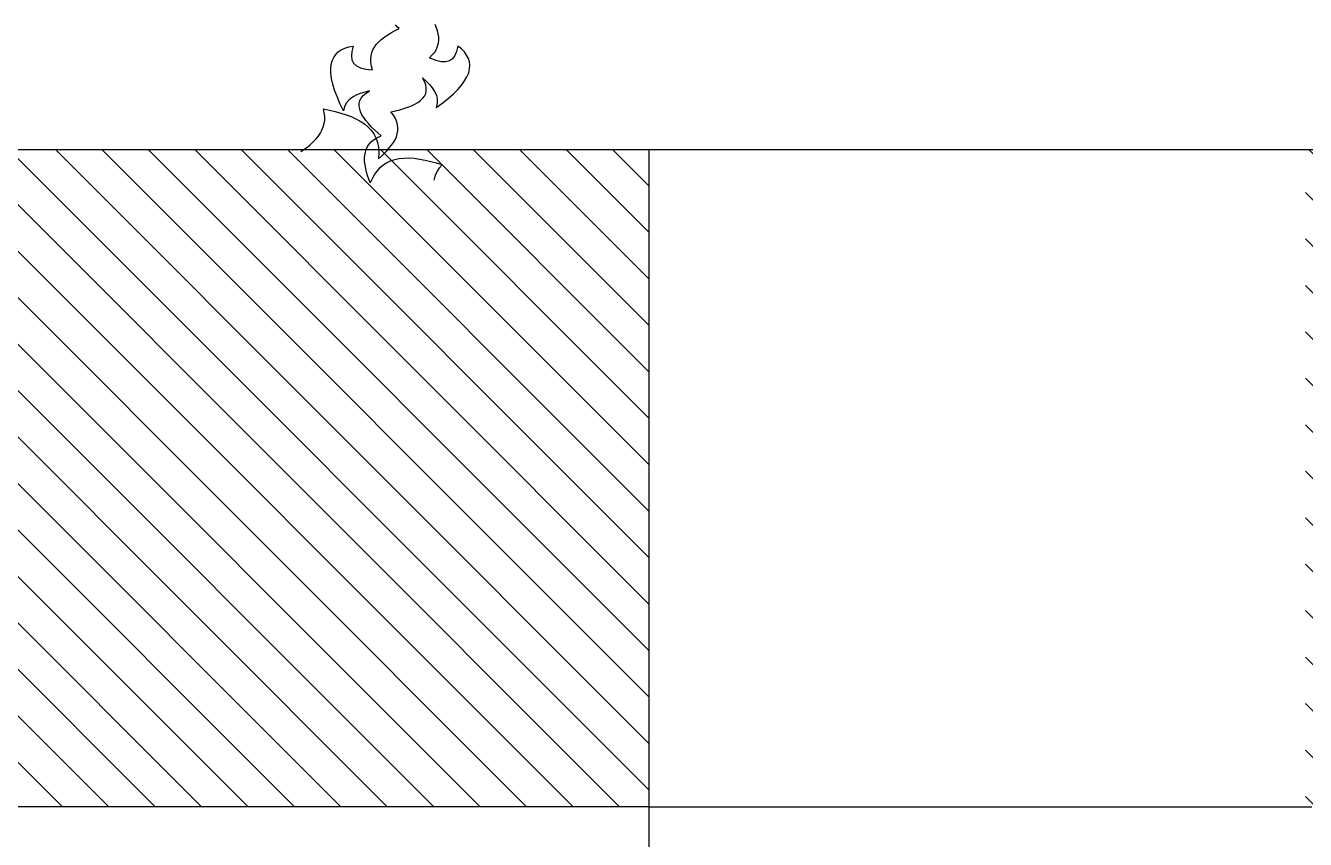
# Model space of a CAD drawing. Extents: x -24232 to 27340, y -23039 to 23489.
# Drawn here: x -14612 to -13637, y -19214 to -18595 of the extents above; entities that cross this region are included whole.
import ezdxf

# ---------------------------------------------------------------- set-up
doc = ezdxf.new("R2010")
doc.units = 0
doc.header["$LTSCALE"] = 10
for name, color, linetype in [('0-HATCH', 8, 'CONTINUOUS'), ('1', 1, 'CONTINUOUS'), ('3', 3, 'CONTINUOUS')]:
    doc.layers.add(name, color=color, linetype=linetype)

msp = doc.modelspace()

# ---------------------------------------------------------------- hatches: boundary and pattern name
at = {"layer": '0-HATCH'}
h = msp.add_hatch(dxfattribs=at)
h.set_pattern_fill('ANSI31', color=11, scale=200, style=0)
h.set_pattern_definition([(135, (-13605.299, -1359.333), (17.67767, 17.67767), [])])
h.paths.add_polyline_path([(-13137.39, -19189.61), (-13637.39, -19189.61), (-13637.39, -18689.61), (-13137.39, -18689.61)])
h.paths.add_polyline_path([(-14637.39, -19189.61), (-14637.39, -18689.61), (-14137.39, -18689.61), (-14137.39, -19189.61)])
h.paths.add_polyline_path([(-13137.39, -22189.61), (-13637.39, -22189.61), (-13637.39, -21189.61), (-13137.39, -21189.61)])
h.paths.add_polyline_path([(-14137.39, -22189.61), (-14637.39, -22189.61), (-14637.39, -21189.61), (-14137.39, -21189.61)])
h.paths.add_polyline_path([(-16137.39, -22189.61), (-16637.39, -22189.61), (-16637.39, -21189.61), (-16137.39, -21189.61)])

# ---------------------------------------------------------------- linework, layer by layer
at = {"layer": '1'}
msp.add_line((-14137.39, -19189.61), (-14637.39, -19189.61), dxfattribs=at)
for points in [[(-14402.35, -18690.87), (-14401.14, -18690.07), (-14398.25, -18688.04), (-14395.63, -18685.98), (-14393.27, -18683.87), (-14391.04, -18681.61), (-14389.22, -18679.43), (-14387.64, -18677.07), (-14386.34, -18674.68), (-14385.28, -18672.11), (-14384.64, -18669.61), (-14384.24, -18666.95), (-14384.25, -18664.22), (-14384.52, -18661.46), (-14385.18, -18658.5), (-14385.18, -18658.5), (-14380.68, -18659.44), (-14376.34, -18660.48), (-14372.02, -18661.67), (-14367.99, -18662.94), (-14364.11, -18664.33), (-14360.53, -18665.95), (-14357.13, -18667.81), (-14354.01, -18669.77), (-14351.35, -18672.07), (-14348.87, -18674.61), (-14346.82, -18677.37), (-14345.23, -18680.46), (-14343.97, -18683.92), (-14343.17, -18687.71), (-14342.96, -18691.83), (-14343.23, -18696.42), (-14343.23, -18696.42), (-14341.02, -18694.43), (-14338.82, -18692.44), (-14336.89, -18690.41), (-14335.07, -18688.22), (-14333.4, -18686.15), (-14331.87, -18684.06), (-14330.6, -18681.93), (-14329.6, -18679.77), (-14329, -18677.54), (-14328.53, -18675.29), (-14328.47, -18672.99), (-14328.67, -18670.64), (-14329.27, -18668.24), (-14330.4, -18665.76), (-14331.82, -18663.37), (-14333.75, -18660.77), (-14333.75, -18660.77), (-14330.37, -18660.04), (-14326.98, -18659.18), (-14323.85, -18658.27), (-14320.83, -18657.22), (-14318.08, -18656.13), (-14315.58, -18654.86), (-14313.21, -18653.58), (-14311.22, -18652.1), (-14309.61, -18650.43), (-14308.27, -18648.72), (-14307.31, -18646.82), (-14306.88, -18644.84), (-14306.84, -18642.66), (-14307.3, -18640.28), (-14308.28, -18637.68), (-14309.77, -18634.88), (-14309.77, -18634.88), (-14307, -18637.33), (-14304.52, -18639.87), (-14302.32, -18642.51), (-14300.54, -18645.23), (-14299.2, -18648.15), (-14298.54, -18651.11), (-14298.6, -18654.23), (-14299.35, -18657.52), (-14299.35, -18657.52), (-14294.33, -18653.91), (-14289.98, -18650.32), (-14286.08, -18646.95), (-14282.73, -18643.63), (-14279.91, -18640.23), (-14277.69, -18637.15), (-14275.87, -18634.01), (-14274.59, -18630.93), (-14273.9, -18628.04), (-14273.75, -18625.2), (-14274.04, -18622.57), (-14274.76, -18620.01), (-14276.16, -18617.49), (-14277.84, -18615.06), (-14280.1, -18612.82), (-14282.78, -18610.66), (-14282.78, -18610.66), (-14283.79, -18614.73), (-14285.08, -18617.95), (-14286.94, -18620.4), (-14289.21, -18621.97), (-14292.19, -18622.76), (-14295.58, -18622.66), (-14299.65, -18621.66), (-14304.41, -18619.73), (-14304.41, -18619.73), (-14302.3, -18617.45), (-14300.48, -18615.27), (-14299.2, -18613), (-14298.31, -18610.68), (-14297.69, -18608.32), (-14297.36, -18606.06), (-14297.42, -18603.73), (-14297.75, -18601.37), (-14298.35, -18598.96), (-14299.11, -18596.67), (-14300.1, -18594.21)], [(-14300.93, -18712.65), (-14300.45, -18710.67), (-14299.54, -18708.14), (-14298.25, -18705.74), (-14296.71, -18703.43), (-14294.74, -18701.13), (-14294.74, -18701.13), (-14299.14, -18699.83), (-14303.47, -18698.71), (-14307.83, -18697.72), (-14311.99, -18696.94), (-14316.07, -18696.34), (-14319.99, -18696.08), (-14323.87, -18696.12), (-14327.54, -18696.38), (-14330.97, -18697.16), (-14334.36, -18698.23), (-14337.46, -18699.69), (-14340.32, -18701.68), (-14343.06, -18704.13), (-14345.56, -18707.1), (-14347.68, -18710.63), (-14349.61, -18714.81), (-14349.61, -18714.81), (-14350.61, -18712.02), (-14351.61, -18709.22), (-14352.36, -18706.52), (-14352.94, -18703.74), (-14353.44, -18701.13), (-14353.8, -18698.56), (-14353.92, -18696.08), (-14353.78, -18693.7), (-14353.26, -18691.45), (-14352.61, -18689.25), (-14351.59, -18687.19), (-14350.31, -18685.21), (-14348.65, -18683.37), (-14346.48, -18681.72), (-14344.1, -18680.28), (-14341.17, -18678.89), (-14341.17, -18678.89), (-14343.81, -18676.66), (-14346.39, -18674.3), (-14348.73, -18672.03), (-14350.89, -18669.68), (-14352.8, -18667.42), (-14354.42, -18665.13), (-14355.9, -18662.88), (-14356.96, -18660.64), (-14357.59, -18658.41), (-14357.97, -18656.27), (-14357.92, -18654.14), (-14357.36, -18652.19), (-14356.38, -18650.25), (-14354.85, -18648.36), (-14352.76, -18646.54), (-14350.12, -18644.76), (-14350.12, -18644.76), (-14353.72, -18645.62), (-14357.11, -18646.69), (-14360.3, -18647.99), (-14363.14, -18649.54), (-14365.7, -18651.49), (-14367.67, -18653.79), (-14369.1, -18656.57), (-14369.98, -18659.83), (-14369.98, -18659.83), (-14372.71, -18654.27), (-14374.86, -18649.07), (-14376.71, -18644.25), (-14378.1, -18639.74), (-14378.98, -18635.42), (-14379.49, -18631.65), (-14379.62, -18628.03), (-14379.29, -18624.71), (-14378.55, -18621.83), (-14377.34, -18619.26), (-14375.84, -18617.07), (-14374.01, -18615.15), (-14371.58, -18613.59), (-14368.95, -18612.24), (-14365.91, -18611.33), (-14362.52, -18610.68), (-14362.52, -18610.68), (-14363.55, -18614.75), (-14363.93, -18618.19), (-14363.44, -18621.23), (-14362.18, -18623.69), (-14359.92, -18625.79), (-14356.89, -18627.3), (-14352.82, -18628.33), (-14347.72, -18628.87), (-14347.72, -18628.87), (-14348.5, -18625.87), (-14349.08, -18623.09), (-14349.15, -18620.49), (-14348.84, -18618.02), (-14348.27, -18615.65), (-14347.5, -18613.49), (-14346.34, -18611.47), (-14344.94, -18609.54), (-14343.28, -18607.7), (-14341.53, -18606.04), (-14339.49, -18604.34), (-14337.37, -18602.81), (-14334.99, -18601.37), (-14332.61, -18599.93), (-14330.16, -18598.66), (-14327.53, -18597.32), (-14327.53, -18597.32), (-14329.07, -18596.05), (-14330.4, -18594.57)]]:
    msp.add_lwpolyline(points, dxfattribs=at)
at = {"layer": '3'}
for p, q in [((-13137.39, -18689.61), (-16325.39, -18689.61)), ((-14137.39, -19189.61), (-13632.39, -19189.61))]:
    msp.add_line(p, q, dxfattribs=at)
at = {"layer": '3', "color": 5}
msp.add_line((-14137.39, -18689.61), (-14137.39, -22239.61), dxfattribs=at)

doc.saveas('drawing.dxf')
